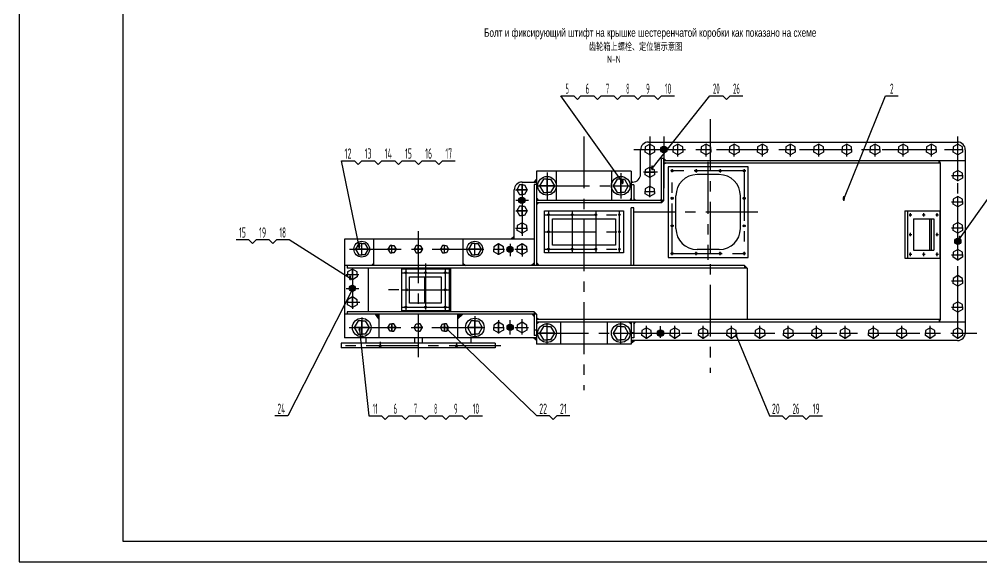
# Model space of a CAD drawing. Header units: millimetres. Extents: x 0 to 8400, y -232 to 5940.
# Drawn here: x 0 to 4648, y 0 to 2618 of the extents above; entities that cross this region are included whole.
import ezdxf
from ezdxf.enums import TextEntityAlignment as Align

# ---------------------------------------------------------------- set-up
doc = ezdxf.new("R2010")
doc.units = ezdxf.units.MM
doc.header["$LTSCALE"] = 200
doc.linetypes.add('G', pattern=[2, 1.25, -0.25, 0.25, -0.25])
for name, color, linetype in [('01', 7, 'Continuous'), ('02', 1, 'Continuous'), ('05', 142, 'G'), ('11', 3, 'Continuous')]:
    doc.layers.add(name, color=color, linetype=linetype)
doc.styles.get("Standard").update_dxf_attribs({"font": 'isocp', "width": 0.707, "bigfont": 'intecad.shx'})

# ---------------------------------------------------------------- blocks, each defined once
blk = doc.blocks.new('*U9')
at = {"layer": '01'}
for p, q in [((0, 13.3), (-23, 0)), ((-23, 0), (-23, -12.1)), ((23, 0), (0, 13.3)), ((23, -12.1), (23, 0)), ((-23, -24.3), (-23, -12.1)), ((0, -37.5), (-23, -24.3)), ((23, -24.3), (0, -37.5)), ((23, -12.1), (23, -24.3))]:
    blk.add_line(p, q, dxfattribs=at)
at = {"layer": '05'}
for p, q in [((0, -39.3), (0, 14.7)), ((-24.9, -12.1), (24.3, -12.1))]:
    blk.add_line(p, q, dxfattribs=at)
blk = doc.blocks.new('*U11')
at = {"layer": '01'}
for p, q in [((0, 36), (-32.5, 17.2)), ((-32.5, 17.2), (-32.5, 0)), ((-32.5, -17.2), (-32.5, 0)), ((32.5, 17.2), (0, 36)), ((32.5, 0), (32.5, 17.2)), ((32.5, 0), (32.5, -17.2)), ((0, -36), (-32.5, -17.2)), ((32.5, -17.2), (0, -36))]:
    blk.add_line(p, q, dxfattribs=at)
at = {"layer": '05'}
for p, q in [((-34.4, 0), (33.8, 0)), ((0, -37.8), (0, 37.4))]:
    blk.add_line(p, q, dxfattribs=at)
blk = doc.blocks.new('*U10')
at = {"layer": '01'}
for p, q in [((0, 19.8), (-18, 9.4)), ((-18, 9.4), (-18, 0)), ((-18, -9.4), (-18, 0)), ((18, 9.4), (0, 19.8)), ((18, 0), (18, 9.4)), ((18, 0), (18, -9.4)), ((0, -19.8), (-18, -9.4)), ((18, -9.4), (0, -19.8))]:
    blk.add_line(p, q, dxfattribs=at)
at = {"layer": '05'}
for p, q in [((-19.9, 0), (19.3, 0)), ((0, -21.6), (0, 21.2))]:
    blk.add_line(p, q, dxfattribs=at)
blk = doc.blocks.new('*U8')
at = {"layer": '01'}
for p, q in [((0, 30.4), (-27.5, 14.5)), ((-27.5, 14.5), (-27.5, 0)), ((-27.5, -14.5), (-27.5, 0)), ((27.5, 14.5), (0, 30.4)), ((27.5, 0), (27.5, 14.5)), ((27.5, 0), (27.5, -14.5)), ((0, -30.4), (-27.5, -14.5)), ((27.5, -14.5), (0, -30.4))]:
    blk.add_line(p, q, dxfattribs=at)
at = {"layer": '05'}
for p, q in [((-29.4, 0), (28.8, 0)), ((0, -32.2), (0, 31.8))]:
    blk.add_line(p, q, dxfattribs=at)
blk = doc.blocks.new('*U55')
at = {"layer": '01'}
for points in [[(25, 292), (25, 5)], [(25, 5), (415, 5)]]:
    blk.add_lwpolyline(points, dxfattribs=at)
at = {"layer": '02'}
for points in [[(0, 297), (0, 0)], [(0, 0), (420, 0)]]:
    blk.add_lwpolyline(points, dxfattribs=at)

msp = doc.modelspace()

# ---------------------------------------------------------------- hatches: boundary and pattern name
at = {"layer": '01'}
h = msp.add_hatch(color=256, dxfattribs=at)
h.paths.add_polyline_path([(3113.0347, 1989.1347), (3098.0347, 1989.1347, 0.414213562), (3113.0347, 1974.1347)])
h.paths.add_polyline_path([(3113.0347, 2004.1347, 0.414213562), (3098.0347, 1989.1347), (3113.0347, 1989.1347)])
h.paths.add_polyline_path([(3113.0347, 2004.1347), (3113.0347, 1989.1347), (3128.0347, 1989.1347, 0.414213562)])
h.paths.add_polyline_path([(3128.0347, 1989.1347), (3113.0347, 1989.1347), (3113.0347, 1974.1347, 0.414213562)])
h = msp.add_hatch(color=256, dxfattribs=at)
h.paths.add_polyline_path([(3113.5347, 1946.1347), (3113.5347, 1936.0962, -0.019252163), (3114.5347, 1936.1347), (3122.7152, 1936.1347)])
h.paths.add_polyline_path([(3123.1472, 1924.1347), (3113.5347, 1924.1347), (3113.5347, 1916.3743)])
for points in [[(4442.0347, 1924.1347), (4448.0335, 1924.1347), (4442.0347, 1936.1347)], [(2498.5347, 1844.3961), (2487.424, 1832.1347), (2498.5347, 1832.1347)], [(2955.5347, 1837.6935), (2955.5347, 1832.1347), (2960.3118, 1832.1347)], [(2390.5347, 1571.6969), (2373.5164, 1556.1347), (2390.5347, 1556.1347)], [(1711.0347, 1439.525), (1701.5877, 1429.1347), (1711.0347, 1429.1347)], [(2143.0347, 1440.6651), (2143.0347, 1429.1347), (2154.5057, 1429.1347)], [(3503.1822, 1429.1347), (3503.1822, 1417.1347), (3514.9539, 1417.1347)], [(1737.0347, 1194.1347), (1720.2691, 1194.1347), (1737.0347, 1171.5673)], [(2117.0347, 1194.1347), (2117.0347, 1169.6985), (2141.6456, 1194.1347)], [(4442.0347, 1156.1347), (4442.0347, 1168.1347), (4448.0335, 1168.1347)], [(2483.1821, 1080.1347), (2498.5347, 1080.1347), (2498.5347, 1068.2647)], [(2970.8873, 1067.1347), (2955.5347, 1067.1347), (2955.5347, 1055.2647)]]:
    msp.add_hatch(color=256, dxfattribs=at).paths.add_polyline_path(points)
h = msp.add_hatch(color=256, dxfattribs=at)
h.paths.add_polyline_path([(2427.318, 1743.6756), (2412.318, 1743.6756, 0.414213562), (2427.318, 1728.6756)])
h.paths.add_polyline_path([(2427.318, 1758.6756, 0.414213562), (2412.318, 1743.6756), (2427.318, 1743.6756)])
h.paths.add_polyline_path([(2427.318, 1758.6756), (2427.318, 1743.6756), (2442.318, 1743.6756, 0.414213562)])
h.paths.add_polyline_path([(2442.318, 1743.6756), (2427.318, 1743.6756), (2427.318, 1728.6756, 0.414213562)])
h = msp.add_hatch(color=256, dxfattribs=at)
h.paths.add_polyline_path([(2507.0567, 1731.1347), (2498.5347, 1731.1347), (2498.5347, 1721.7902)])
h.paths.add_polyline_path([(2498.5347, 1753.5948), (2498.5347, 1743.1347), (2507.3487, 1743.1347)])
h = msp.add_hatch(color=256, dxfattribs=at)
h.paths.add_polyline_path([(2955.5347, 1754.0288), (2948.3329, 1743.1347), (2955.5347, 1743.1347)])
h.paths.add_polyline_path([(2967.5347, 1752.9126), (2967.5347, 1743.1347), (2977.0002, 1743.1347)])
h = msp.add_hatch(color=256, dxfattribs=at)
h.paths.add_polyline_path([(3101.5347, 1743.1347), (3101.5347, 1731.1347), (3113.5347, 1743.1347)])
h.paths.add_polyline_path([(3101.5347, 1751.182), (3095.4701, 1743.1347), (3101.5347, 1743.1347)])
h = msp.add_hatch(color=256, dxfattribs=at)
h.paths.add_polyline_path([(4532.7771, 1546.1347), (4517.7771, 1546.1347, 0.414213562), (4532.7771, 1531.1347)])
h.paths.add_polyline_path([(4532.7771, 1561.1347, 0.414213562), (4517.7771, 1546.1347), (4532.7771, 1546.1347)])
h.paths.add_polyline_path([(4532.7771, 1561.1347), (4532.7771, 1546.1347), (4547.7771, 1546.1347, 0.414213562)])
h.paths.add_polyline_path([(4547.7771, 1546.1347), (4532.7771, 1546.1347), (4532.7771, 1531.1347, 0.414213562)])
h = msp.add_hatch(color=256, dxfattribs=at)
h.paths.add_polyline_path([(2370.5195, 1507.9332), (2355.5195, 1507.9332, 0.414213562), (2370.5195, 1492.9332)])
h.paths.add_polyline_path([(2370.5195, 1522.9332, 0.414213562), (2355.5195, 1507.9332), (2370.5195, 1507.9332)])
h.paths.add_polyline_path([(2370.5195, 1522.9332), (2370.5195, 1507.9332), (2385.5195, 1507.9332, 0.414213562)])
h.paths.add_polyline_path([(2385.5195, 1507.9332), (2370.5195, 1507.9332), (2370.5195, 1492.9332, 0.414213562)])
h = msp.add_hatch(color=256, dxfattribs=at)
h.paths.add_polyline_path([(2486.5347, 1441.4914), (2472.8533, 1429.1347), (2486.5347, 1429.1347)])
h.paths.add_polyline_path([(2498.5347, 1441.4914), (2498.5347, 1429.1347), (2508.8449, 1429.1347)])
h = msp.add_hatch(color=256, dxfattribs=at)
h.paths.add_polyline_path([(1608.5195, 1318.9332), (1593.5195, 1318.9332, 0.414213562), (1608.5195, 1303.9332)])
h.paths.add_polyline_path([(1608.5195, 1333.9332, 0.414213562), (1593.5195, 1318.9332), (1608.5195, 1318.9332)])
h.paths.add_polyline_path([(1608.5195, 1333.9332), (1608.5195, 1318.9332), (1623.5195, 1318.9332, 0.414213562)])
h.paths.add_polyline_path([(1623.5195, 1318.9332), (1608.5195, 1318.9332), (1608.5195, 1303.9332, 0.414213562)])
h = msp.add_hatch(color=256, dxfattribs=at)
h.paths.add_polyline_path([(2486.5347, 1194.1347), (2477.2312, 1194.1347), (2486.5347, 1183.4343)])
h.paths.add_polyline_path([(2486.5347, 1206.1347), (2486.5347, 1194.1347), (2498.5347, 1194.1347)])
h = msp.add_hatch(color=256, dxfattribs=at)
h.paths.add_polyline_path([(2498.5347, 1156.1347), (2498.5347, 1148.5021), (2510.1143, 1156.1347)])
h.paths.add_polyline_path([(2498.5347, 1176.6009), (2498.5347, 1168.1347), (2508.357, 1168.1347)])
h = msp.add_hatch(color=256, dxfattribs=at)
h.paths.add_polyline_path([(2370.7771, 1130.8232), (2355.7771, 1130.8232, 0.414213562), (2370.7771, 1115.8232)])
h.paths.add_polyline_path([(2370.7771, 1145.8232, 0.414213562), (2355.7771, 1130.8232), (2370.7771, 1130.8232)])
h.paths.add_polyline_path([(2370.7771, 1145.8232), (2370.7771, 1130.8232), (2385.7771, 1130.8232, 0.414213562)])
h.paths.add_polyline_path([(2385.7771, 1130.8232), (2370.7771, 1130.8232), (2370.7771, 1115.8232, 0.414213562)])
h = msp.add_hatch(color=256, dxfattribs=at)
h.paths.add_polyline_path([(2955.5347, 1156.1347), (2944.306, 1156.1347), (2955.5347, 1145.9433)])
h.paths.add_polyline_path([(2975.6716, 1156.1347), (2967.5347, 1156.1347), (2967.5347, 1146.2309)])
h = msp.add_hatch(color=256, dxfattribs=at)
h.paths.add_polyline_path([(3096.7771, 1102.9332), (3081.7771, 1102.9332, 0.414213562), (3096.7771, 1087.9332)])
h.paths.add_polyline_path([(3096.7771, 1117.9332, 0.414213562), (3081.7771, 1102.9332), (3096.7771, 1102.9332)])
h.paths.add_polyline_path([(3096.7771, 1117.9332), (3096.7771, 1102.9332), (3111.7771, 1102.9332, 0.414213562)])
h.paths.add_polyline_path([(3111.7771, 1102.9332), (3096.7771, 1102.9332), (3096.7771, 1087.9332, 0.414213562)])

# ---------------------------------------------------------------- linework, layer by layer
for p, q in [((3038.5347, 2025.1347), (4531.0347, 2025.1347)), ((3000.5347, 1870.1347), (3000.5347, 1987.1347)), ((4569.0347, 1987.1347), (4569.0347, 1105.1347)), ((3113.5347, 1946.1347), (3101.5347, 1946.1347)), ((3101.5347, 1731.1347), (3101.5347, 1946.1347)), ((3113.5347, 1946.1347), (3122.7152, 1936.1347)), ((3113.5347, 1743.1347), (3113.5347, 1946.1347)), ((3113.5347, 1924.1347), (4448.0335, 1924.1347)), ((3123.1472, 1924.1347), (3113.5347, 1916.3743)), ((3114.5347, 1936.1347), (4569.0347, 1936.1347)), ((3133.5347, 1906.1347), (3133.5347, 1468.1347)), ((3520.5347, 1906.1347), (3133.5347, 1906.1347)), ((3520.5347, 1468.1347), (3520.5347, 1906.1347)), ((4448.0335, 1924.1347), (4442.0347, 1936.1347)), ((4442.0347, 1924.1347), (4442.0347, 1936.1347)), ((2955.5347, 1885.1347), (2498.5347, 1885.1347)), ((2593.618, 1885.1347), (2593.618, 1743.1347)), ((2860.4513, 1885.1347), (2860.4513, 1743.1347)), ((3380.5347, 1868.1347), (3273.5347, 1868.1347)), ((2428.5347, 1832.1347), (2498.5347, 1832.1347)), ((2486.5347, 1820.1347), (2486.5347, 1429.1347)), ((2498.5347, 1820.1347), (2486.5347, 1820.1347)), ((2487.424, 1832.1347), (2498.5347, 1844.3961)), ((2955.5347, 1837.6935), (2960.3118, 1832.1347)), ((2955.5347, 1832.1347), (2962.5347, 1832.1347)), ((2967.5347, 1819.1347), (2955.5347, 1819.1347)), ((2390.5347, 1556.1347), (2390.5347, 1794.1347)), ((2498.5347, 1753.5948), (2507.3487, 1743.1347)), ((3113.5347, 1743.1347), (2498.5347, 1743.1347)), ((3101.5347, 1731.1347), (2498.5347, 1731.1347)), ((2507.0567, 1731.1347), (2498.5347, 1721.7902)), ((2955.5347, 1754.0288), (2948.3329, 1743.1347)), ((2967.5347, 1752.9126), (2977.0002, 1743.1347)), ((3101.5347, 1751.182), (3095.4701, 1743.1347)), ((3101.5347, 1731.1347), (3113.5347, 1743.1347)), ((3171.5347, 1608.1347), (3171.5347, 1766.1347)), ((3482.5347, 1608.1347), (3482.5347, 1766.1347)), ((2536.5347, 1693.1347), (2917.5347, 1693.1347)), ((2536.5347, 1490.1347), (2536.5347, 1693.1347)), ((2917.5347, 1693.1347), (2917.5347, 1490.1347)), ((2955.5347, 1429.1347), (2955.5347, 1708.1347)), ((2967.5347, 1708.1347), (2955.5347, 1708.1347)), ((2967.5347, 1429.1347), (2967.5347, 1708.1347)), ((4276.3638, 1693.1347), (4446.0222, 1693.1347)), ((2574.5347, 1655.1347), (2879.5347, 1655.1347)), ((2574.5347, 1528.1347), (2574.5347, 1655.1347)), ((2879.5347, 1655.1347), (2879.5347, 1528.1347)), ((4318.4298, 1655.1347), (4416.6373, 1655.1347)), ((2486.5347, 1556.1347), (1571.0347, 1556.1347)), ((1711.0347, 1556.1347), (1711.0347, 1429.1347)), ((2143.0347, 1556.1347), (2143.0347, 1429.1347)), ((2373.5164, 1556.1347), (2390.5347, 1571.6969)), ((2917.5347, 1490.1347), (2536.5347, 1490.1347)), ((2879.5347, 1528.1347), (2574.5347, 1528.1347)), ((3380.5347, 1506.1347), (3273.5347, 1506.1347)), ((4318.4298, 1503.1347), (4416.6373, 1503.1347)), ((2486.5347, 1441.4914), (2472.8533, 1429.1347)), ((2498.5347, 1441.4914), (2508.8449, 1429.1347)), ((3133.5347, 1468.1347), (3520.5347, 1468.1347)), ((4276.3638, 1464.1347), (4446.0222, 1464.1347)), ((3503.1822, 1429.1347), (1571.0347, 1429.1347)), ((1584.0347, 1429.1347), (1584.0347, 1417.1347)), ((3514.9539, 1417.1347), (1584.0347, 1417.1347)), ((1711.0347, 1439.525), (1701.5877, 1429.1347)), ((1847.0347, 1210.1347), (1847.0347, 1413.1347)), ((1847.0347, 1413.1347), (2076.0347, 1413.1347)), ((2076.0347, 1413.1347), (2076.0347, 1210.1347)), ((2143.0347, 1440.6651), (2154.5057, 1429.1347)), ((3503.1822, 1429.1347), (3503.1822, 1417.1347)), ((3503.1822, 1429.1347), (3514.9539, 1417.1347)), ((3514.9539, 1417.1347), (3514.9539, 1168.1347)), ((1885.0347, 1248.1347), (1885.0347, 1375.1347)), ((1885.0347, 1375.1347), (2038.0347, 1375.1347)), ((1957.0347, 1375.1347), (1957.0347, 1248.1347)), ((2038.0347, 1375.1347), (2038.0347, 1248.1347)), ((1833.4201, 1311.6347), (1783.4201, 1311.6347)), ((2076.0347, 1210.1347), (1847.0347, 1210.1347)), ((2038.0347, 1248.1347), (1885.0347, 1248.1347)), ((1584.0347, 1206.1347), (1584.0347, 1194.1347)), ((1737.0347, 1171.5673), (1720.2691, 1194.1347)), ((1737.0347, 1194.1347), (1737.0347, 1080.1347)), ((2117.0347, 1169.6985), (2141.6456, 1194.1347)), ((2117.0347, 1194.1347), (2117.0347, 1080.1347)), ((2477.2312, 1194.1347), (2486.5347, 1183.4343)), ((2486.5347, 1206.1347), (2498.5347, 1194.1347)), ((2508.357, 1168.1347), (2498.5347, 1176.6009)), ((4448.0335, 1168.1347), (2498.5347, 1168.1347)), ((4448.0335, 1168.1347), (4442.0347, 1156.1347)), ((4442.0347, 1168.1347), (4442.0347, 1156.1347)), ((4569.0347, 1156.1347), (2498.5347, 1156.1347)), ((2510.1143, 1156.1347), (2498.5347, 1148.5021)), ((2614.3803, 1156.1347), (2614.3803, 1049.1347)), ((2839.689, 1156.1347), (2839.689, 1049.1347)), ((2955.5347, 1145.9433), (2944.306, 1156.1347)), ((2967.5347, 1146.2309), (2975.6716, 1156.1347)), ((2498.5347, 1080.1347), (1571.0347, 1080.1347)), ((1673.0347, 1080.1347), (1673.0347, 1055.1347)), ((1908.0347, 1080.1347), (1908.0347, 1055.1347)), ((1946.0347, 1080.1347), (1946.0347, 1055.1347)), ((2181.0347, 1080.1347), (2181.0347, 1055.1347)), ((2498.5347, 1068.2647), (2483.1821, 1080.1347)), ((2967.5347, 1105.1347), (2955.5347, 1105.1347)), ((2967.5347, 1080.1347), (2955.5347, 1080.1347)), ((2298.8953, 1055.1347), (1555.174, 1055.1347)), ((1555.174, 1055.1347), (1555.174, 1031.6347)), ((2298.8953, 1031.6347), (1555.174, 1031.6347)), ((2298.8953, 1055.1347), (2298.8953, 1031.6347)), ((4531.0347, 1067.1347), (2955.5347, 1067.1347)), ((2955.5347, 1055.2647), (2970.8873, 1067.1347))]:
    msp.add_line(p, q, dxfattribs=at)
at = {"layer": '01', "color": 7, "linetype": 'Continuous'}
for p, q in [((4448.0335, 1924.1347), (4448.0335, 1168.1347)), ((2498.5347, 1885.1347), (2498.5347, 1429.1347)), ((2955.5347, 1885.1347), (2955.5347, 1743.1347)), ((2967.5347, 1819.1347), (2967.5347, 1743.1347)), ((4276.3638, 1693.1347), (4276.3638, 1464.1347)), ((4289.0449, 1693.1347), (4289.0449, 1464.1347)), ((4446.0222, 1693.1347), (4446.0222, 1464.1347)), ((4318.4298, 1655.1347), (4318.4298, 1503.1347)), ((4396.3475, 1655.1347), (4396.3475, 1503.1347)), ((4403.9562, 1655.1347), (4403.9562, 1503.1347)), ((4416.6373, 1655.1347), (4416.6373, 1503.1347)), ((1571.0347, 1556.1347), (1571.0347, 1080.1347)), ((1685.0347, 1417.1347), (1685.0347, 1206.1347)), ((2081.9282, 1417.1347), (2081.9282, 1206.1347)), ((2498.5347, 1194.1347), (1571.0347, 1194.1347)), ((2486.5347, 1206.1347), (1584.0347, 1206.1347)), ((2486.5347, 1206.1347), (2486.5347, 1092.1347)), ((2498.5347, 1194.1347), (2498.5347, 1049.1347)), ((2498.5347, 1117.1347), (2486.5347, 1117.1347)), ((2955.5347, 1156.1347), (2955.5347, 1049.1347)), ((2967.5347, 1156.1347), (2967.5347, 1080.1347)), ((2498.5347, 1092.1347), (2486.5347, 1092.1347)), ((2955.5347, 1049.1347), (2498.5347, 1049.1347))]:
    msp.add_line(p, q, dxfattribs=at)
at = {"layer": '01'}
for centre, radius in [((3113.0347, 1989.1347), 15), ((2427.318, 1743.6756), 15), ((2556.0347, 1674.6347), 4.5), ((2670.0347, 1674.6347), 4.5), ((2784.0347, 1674.6347), 4.5), ((2898.0347, 1674.6347), 4.5), ((2556.0347, 1591.6347), 4.5), ((2898.0347, 1591.6347), 4.5), ((4532.7771, 1546.1347), 15), ((2370.5195, 1507.9332), 15), ((2556.0347, 1508.6347), 4.5), ((2670.0347, 1508.6347), 4.5), ((2784.0347, 1508.6347), 4.5), ((2898.0347, 1508.6347), 4.5), ((1866.5347, 1394.6347), 4.5), ((1961.5347, 1394.6347), 4.5), ((2056.5347, 1394.6347), 4.5), ((1608.5195, 1318.9332), 15), ((1871.0347, 1311.6347), 4.5), ((2056.5347, 1311.6347), 4.5), ((1866.5347, 1228.6347), 4.5), ((1961.5347, 1228.6347), 4.5), ((2056.5347, 1228.6347), 4.5), ((2370.7771, 1130.8232), 15), ((3096.7771, 1102.9332), 15), ((1742.7847, 1042.1347), 5), ((2111.2847, 1042.1347), 5)]:
    msp.add_circle(centre, radius, dxfattribs=at)
at = {"layer": '01', "color": 7, "linetype": 'Continuous'}
for centre, radius in [((3153.0347, 1886.6347), 5.2038), ((3269.0347, 1886.6347), 5.2038), ((3385.0347, 1886.6347), 5.2038), ((3501.0347, 1886.6347), 5.2038), ((2549.0347, 1814.1347), 45), ((2905.0347, 1814.1347), 45), ((3153.0347, 1753.6347), 5.2038), ((3501.0347, 1753.6347), 5.2038), ((3153.0347, 1620.6347), 5.2038), ((3501.0347, 1620.6347), 5.2038), ((1654.0347, 1508.1347), 38), ((2200.0347, 1508.1347), 38), ((3153.0347, 1487.6347), 5.2038), ((3269.0347, 1487.6347), 5.2038), ((3385.0347, 1487.6347), 5.2038), ((3501.0347, 1487.6347), 5.2038), ((1654.0347, 1130.1347), 45), ((2200.0347, 1130.1347), 45), ((2549.0347, 1103.1347), 45), ((2905.0347, 1103.1347), 45)]:
    msp.add_circle(centre, radius, dxfattribs=at)
at = {"layer": '01'}
for centre, radius, start, end in [((3038.5347, 1987.1347), 38, 90, 180), ((4531.0347, 1987.1347), 38, 0, 90), ((2962.5347, 1870.1347), 38, 270, 0), ((3273.5347, 1766.1347), 102, 90, 180), ((3380.5347, 1766.1347), 102, 0, 90), ((2428.5347, 1794.1347), 38, 90, 180), ((3273.5347, 1608.1347), 102, 180, 270), ((3380.5347, 1608.1347), 102, 270, 0), ((4531.0347, 1105.1347), 38, 270, 0)]:
    msp.add_arc(centre, radius, start, end, dxfattribs=at)
at = {"layer": '01', "color": 7, "linetype": 'Continuous'}
for centre in [(4303.3507, 1673.6347), (4367.5336, 1673.6347), (4431.7164, 1673.6347), (4303.3507, 1578.6347), (4431.7164, 1578.6347), (4303.3507, 1483.6347), (4367.5336, 1483.6347), (4431.7164, 1483.6347)]:
    msp.add_ellipse(centre, major_axis=(0, -3.7987), ratio=0.551995749, dxfattribs=at)
at = {"layer": '02'}
for p, q in [((2913.7523, 1831.3284), (2615.5621, 2248.0685)), ((2615.5621, 2248.0685), (2677.5621, 2248.0685)), ((2677.5621, 2248.0685), (2695.2398, 2230.3909)), ((2695.2398, 2230.3909), (2712.9175, 2248.0685)), ((2712.9175, 2248.0685), (2774.9175, 2248.0685)), ((2774.9175, 2248.0685), (2792.5951, 2230.3909)), ((2792.5951, 2230.3909), (2810.2728, 2248.0685)), ((2810.2728, 2248.0685), (2872.2728, 2248.0685)), ((2872.2728, 2248.0685), (2889.9505, 2230.3909)), ((2889.9505, 2230.3909), (2907.6282, 2248.0685)), ((2907.6282, 2248.0685), (2969.6282, 2248.0685)), ((2969.6282, 2248.0685), (2987.3058, 2230.3909)), ((2987.3058, 2230.3909), (3004.9835, 2248.0685)), ((3004.9835, 2248.0685), (3066.9835, 2248.0685)), ((3056.5347, 1897.9201), (3335.4729, 2248.0685)), ((3066.9835, 2248.0685), (3084.6612, 2230.3909)), ((3084.6612, 2230.3909), (3102.3388, 2248.0685)), ((3102.3388, 2248.0685), (3164.3388, 2248.0685)), ((3335.4729, 2248.0685), (3397.4729, 2248.0685)), ((3397.4729, 2248.0685), (3415.1506, 2230.3909)), ((3415.1506, 2230.3909), (3432.8283, 2248.0685)), ((3432.8283, 2248.0685), (3494.8283, 2248.0685)), ((3981.9975, 1749.9084), (4182.9657, 2248.0685)), ((4182.9657, 2248.0685), (4244.9657, 2248.0685)), ((1641.5801, 1521.8847), (1556.6002, 1934.9502)), ((1556.6002, 1934.9502), (1618.6002, 1934.9502)), ((1618.6002, 1934.9502), (1636.2779, 1917.2725)), ((1636.2779, 1917.2725), (1653.9556, 1934.9502)), ((1653.9556, 1934.9502), (1715.9556, 1934.9502)), ((1715.9556, 1934.9502), (1733.6333, 1917.2725)), ((1733.6333, 1917.2725), (1751.3109, 1934.9502)), ((1751.3109, 1934.9502), (1813.3109, 1934.9502)), ((1813.3109, 1934.9502), (1830.9886, 1917.2725)), ((1830.9886, 1917.2725), (1848.6663, 1934.9502)), ((1848.6663, 1934.9502), (1910.6663, 1934.9502)), ((1910.6663, 1934.9502), (1928.3439, 1917.2725)), ((1928.3439, 1917.2725), (1946.0216, 1934.9502)), ((1946.0216, 1934.9502), (2008.0216, 1934.9502)), ((2008.0216, 1934.9502), (2025.6993, 1917.2725)), ((2025.6993, 1917.2725), (2043.3769, 1934.9502)), ((2043.3769, 1934.9502), (2105.3769, 1934.9502)), ((4541.4243, 1558.3913), (4807.5254, 1934.9502)), ((1108.9875, 1553.845), (1046.9875, 1553.845)), ((1126.6652, 1536.1673), (1108.9875, 1553.845)), ((1144.3429, 1553.845), (1126.6652, 1536.1673)), ((1206.3429, 1553.845), (1144.3429, 1553.845)), ((1224.0206, 1536.1673), (1206.3429, 1553.845)), ((1241.6982, 1553.845), (1224.0206, 1536.1673)), ((1303.6982, 1553.845), (1241.6982, 1553.845)), ((1597.5347, 1367.3492), (1303.6982, 1553.845)), ((1609.0347, 1315.1648), (1296.6914, 703.6207)), ((1643.65, 1119.1875), (1687.9173, 703.6207)), ((2068.6135, 1121.1347), (2499.184, 703.6207)), ((3463.0347, 1090.9887), (3622.9739, 703.6207)), ((1296.6914, 703.6207), (1234.6914, 703.6207)), ((1687.9173, 703.6207), (1749.9173, 703.6207)), ((1749.9173, 703.6207), (1767.595, 685.943)), ((1767.595, 685.943), (1785.2727, 703.6207)), ((1785.2727, 703.6207), (1847.2727, 703.6207)), ((1847.2727, 703.6207), (1864.9503, 685.943)), ((1864.9503, 685.943), (1882.628, 703.6207)), ((1882.628, 703.6207), (1944.628, 703.6207)), ((1944.628, 703.6207), (1962.3057, 685.943)), ((1962.3057, 685.943), (1979.9833, 703.6207)), ((1979.9833, 703.6207), (2041.9833, 703.6207)), ((2041.9833, 703.6207), (2059.661, 685.943)), ((2059.661, 685.943), (2077.3387, 703.6207)), ((2077.3387, 703.6207), (2139.3387, 703.6207)), ((2139.3387, 703.6207), (2157.0164, 685.943)), ((2157.0164, 685.943), (2174.694, 703.6207)), ((2174.694, 703.6207), (2236.694, 703.6207)), ((2561.184, 703.6207), (2499.184, 703.6207)), ((2578.8616, 685.943), (2561.184, 703.6207)), ((2596.5393, 703.6207), (2578.8616, 685.943)), ((2658.5393, 703.6207), (2596.5393, 703.6207)), ((3622.9739, 703.6207), (3684.9739, 703.6207)), ((3684.9739, 703.6207), (3702.6516, 685.943)), ((3702.6516, 685.943), (3720.3293, 703.6207)), ((3720.3293, 703.6207), (3782.3293, 703.6207)), ((3782.3293, 703.6207), (3800.007, 685.943)), ((3800.007, 685.943), (3817.6846, 703.6207)), ((3817.6846, 703.6207), (3879.6846, 703.6207))]:
    msp.add_line(p, q, dxfattribs=at)
at = {"layer": '05'}
for p, q in [((3336.6347, 2136.2884), (3336.6347, 911.8034)), ((2727.0347, 2051.7741), (2727.0347, 828.208)), ((3045.0347, 2051.7741), (3045.0347, 1752.7979)), ((3113.0347, 2051.7741), (3113.0347, 1752.7979)), ((4533.0347, 1076.4144), (4533.0347, 2051.671)), ((3181.0347, 1955.4309), (3181.0347, 2017.2279)), ((3317.0347, 1955.4309), (3317.0347, 2017.2279)), ((3453.0347, 1955.4309), (3453.0347, 2017.2279)), ((3589.0347, 1955.4309), (3589.0347, 2017.2279)), ((3725.0347, 1955.4309), (3725.0347, 2017.2279)), ((3861.0347, 1955.4309), (3861.0347, 2017.2279)), ((3997.0347, 1955.4309), (3997.0347, 2017.2279)), ((4133.0347, 1955.4309), (4133.0347, 2017.2279)), ((4269.0347, 1955.4309), (4269.0347, 2017.2279)), ((4405.0347, 1955.4309), (4405.0347, 2017.2279)), ((2967.9391, 1989.1347), (4559.1347, 1989.1347)), ((3325.9249, 1929.2168), (3325.9249, 1457.1521)), ((2549.0347, 1878.1186), (2549.0347, 1747.5422)), ((2905.0347, 1875.2323), (2905.0347, 1753.2034)), ((3082.8845, 1879.1347), (3014.3902, 1879.1347)), ((3509.3268, 1886.6347), (3144.7425, 1886.6347)), ((3153.0347, 1479.3425), (3153.0347, 1894.9268)), ((3269.0347, 1894.9268), (3269.0347, 1878.3425)), ((3385.0347, 1894.9268), (3385.0347, 1878.3425)), ((3501.0347, 1894.9268), (3501.0347, 1479.3425)), ((4501.5332, 1863.1347), (4559.1347, 1863.1347)), ((2428.0347, 1823.0348), (2428.0347, 1470.8395)), ((2504.0478, 1814.1347), (2949.6681, 1814.1347)), ((2396.6361, 1795.1347), (2453.8263, 1795.1347)), ((2398.2544, 1744.1347), (2458.7948, 1744.1347)), ((3161.3268, 1753.6347), (3144.7425, 1753.6347)), ((3492.7425, 1753.6347), (3509.3268, 1753.6347)), ((4501.5332, 1737.1347), (4559.1347, 1737.1347)), ((2398.6173, 1693.1347), (2453.8263, 1693.1347)), ((3566.3743, 1687.1347), (2968.9429, 1687.1347)), ((4298.0068, 1673.6347), (4310.5727, 1673.6347)), ((4303.3507, 1682.6546), (4303.3507, 1665.2293)), ((4362.1896, 1673.6347), (4374.7555, 1673.6347)), ((4367.5336, 1682.6546), (4367.5336, 1665.2293)), ((4426.3724, 1673.6347), (4438.9384, 1673.6347)), ((4431.7164, 1682.6546), (4431.7164, 1665.2293)), ((1927.0347, 1594.6255), (1927.0347, 987.4013)), ((2397.2965, 1610.1347), (2453.8263, 1610.1347)), ((3161.3268, 1620.6347), (3144.7425, 1620.6347)), ((3492.7425, 1620.6347), (3509.3268, 1620.6347)), ((4303.3507, 1587.6546), (4303.3507, 1570.2293)), ((4431.7164, 1587.6546), (4431.7164, 1570.2293)), ((4501.5332, 1611.1347), (4559.1347, 1611.1347)), ((2315.0347, 1536.3192), (2315.0347, 1481.006)), ((2371.0347, 1534.2762), (2371.0347, 1474.4384)), ((4298.0068, 1578.6347), (4310.5727, 1578.6347)), ((4426.3724, 1578.6347), (4438.9384, 1578.6347)), ((1594.1395, 1508.1347), (2453.8263, 1508.1347)), ((1800.0347, 1488.4624), (1800.0347, 1526.2491)), ((2054.0347, 1488.4624), (2054.0347, 1526.2491)), ((3144.7425, 1487.6347), (3509.3268, 1487.6347)), ((3269.0347, 1479.3425), (3269.0347, 1495.9268)), ((3385.0347, 1479.3425), (3385.0347, 1495.9268)), ((4303.3507, 1492.6546), (4303.3507, 1475.2293)), ((4367.5336, 1492.6546), (4367.5336, 1475.2293)), ((4431.7164, 1492.6546), (4431.7164, 1475.2293)), ((4298.0068, 1483.6347), (4310.5727, 1483.6347)), ((4362.1896, 1483.6347), (4374.7555, 1483.6347)), ((4426.3724, 1483.6347), (4438.9384, 1483.6347)), ((4501.5332, 1481.1347), (4559.1347, 1481.1347)), ((1609.0347, 1410.0878), (1609.0347, 1220.2418)), ((1961.5347, 1439.7547), (1961.5347, 1217.5669)), ((1579.2544, 1386.1347), (1639.7948, 1386.1347)), ((4501.5332, 1355.1347), (4559.1347, 1355.1347)), ((1579.2544, 1319.1347), (1639.7948, 1319.1347)), ((1581.2511, 1252.1347), (1645.2217, 1252.1347)), ((4501.5332, 1229.1347), (4559.1347, 1229.1347)), ((1654.0347, 1178.6732), (1654.0347, 1085.6485)), ((2200.0347, 1185.0759), (2200.0347, 1085.1965)), ((2315.0347, 1165.4661), (2315.0347, 1100.5202)), ((2371.0347, 1096.5832), (2371.0347, 1165.4661)), ((2428.0347, 1096.5832), (2428.0347, 1170.0959)), ((1592.6492, 1130.1347), (2458.7011, 1130.1347)), ((1800.0347, 1110.4624), (1800.0347, 1148.2491)), ((2054.0347, 1110.4624), (2054.0347, 1148.2491)), ((2549.0347, 1049.8219), (2549.0347, 1151.0485)), ((2905.0347, 1047.9863), (2905.0347, 1152.8566)), ((3029.0347, 1076.4144), (3029.0347, 1138.3263)), ((3097.0347, 1080.0505), (3097.0347, 1137.1195)), ((3166.0347, 1076.4144), (3166.0347, 1138.3263)), ((3303.0347, 1076.4144), (3303.0347, 1138.3263)), ((3440.0347, 1076.4144), (3440.0347, 1138.3263)), ((3577.0347, 1076.4144), (3577.0347, 1138.3263)), ((3714.0347, 1076.4144), (3714.0347, 1138.3263)), ((3851.0347, 1076.4144), (3851.0347, 1138.3263)), ((3988.0347, 1076.4144), (3988.0347, 1138.3263)), ((4125.0347, 1076.4144), (4125.0347, 1138.3263)), ((4262.0347, 1076.4144), (4262.0347, 1138.3263)), ((4399.0347, 1076.4144), (4399.0347, 1138.3263)), ((2498.5347, 1103.1347), (4624.1948, 1103.1347)), ((2325.4801, 1042.1347), (1547.0945, 1042.1347)), ((1742.7847, 1061.8126), (1742.7847, 1035.2772)), ((2111.2847, 1052.4199), (2111.2847, 1035.2772))]:
    msp.add_line(p, q, dxfattribs=at)
at = {"layer": '05', "color": 142, "linetype": 'G'}
for p, q in [((2536.5347, 1674.6347), (2917.5347, 1674.6347)), ((2556.0347, 1693.1347), (2556.0347, 1490.1347)), ((2670.0347, 1693.1347), (2670.0347, 1490.1347)), ((2784.0347, 1693.1347), (2784.0347, 1490.1347)), ((2898.0347, 1693.1347), (2898.0347, 1490.1347)), ((2536.5347, 1591.6347), (2917.5347, 1591.6347)), ((2536.5347, 1508.6347), (2917.5347, 1508.6347)), ((1847.0347, 1394.6347), (2076.0347, 1394.6347)), ((1866.5347, 1413.1347), (1866.5347, 1210.1347)), ((2056.5347, 1413.1347), (2056.5347, 1210.1347)), ((1847.0347, 1311.6347), (2076.0347, 1311.6347)), ((1847.0347, 1228.6347), (2076.0347, 1228.6347))]:
    msp.add_line(p, q, dxfattribs=at)

# ---------------------------------------------------------------- block references
for p in [(3045.0347, 2001.2426), (3181.0347, 2001.2426), (3317.0347, 2001.2426), (3453.0347, 2001.2426), (3589.0347, 2001.2426), (3725.0347, 2001.2426), (3861.0347, 2001.2426), (3997.0347, 2001.2426), (4133.0347, 2001.2426), (4269.0347, 2001.2426), (4405.0347, 2001.2426), (4533.0347, 2001.2426), (3045.0347, 1891.2426), (4533.0347, 1875.2426), (3045.0347, 1799.2426), (4533.0347, 1749.2426), (2428.0347, 1622.2426), (4533.0347, 1623.2426), (2315.0347, 1520.2426), (2428.0347, 1520.2426), (4533.0347, 1493.2426), (1609.0347, 1398.2426), (4533.0347, 1367.2426), (1609.0347, 1264.2426), (4533.0347, 1241.2426), (2315.0347, 1142.2426), (2428.0347, 1142.2426), (3029.0347, 1115.2426), (3166.0347, 1115.2426), (3303.0347, 1115.2426), (3440.0347, 1115.2426), (3577.0347, 1115.2426), (3714.0347, 1115.2426), (3851.0347, 1115.2426), (3988.0347, 1115.2426), (4125.0347, 1115.2426), (4262.0347, 1115.2426), (4399.0347, 1115.2426), (4533.0347, 1115.2426)]:
    msp.add_blockref('*U9', p)
at = {"rotation": 90}
for name, p in [('*U9', (2415.9267, 1795.1347)), ('*U11', (2549.0347, 1814.1347)), ('*U9', (2415.9267, 1693.1347)), ('*U8', (1654.0347, 1508.1347)), ('*U8', (2200.0347, 1508.1347)), ('*U10', (1800.0347, 1508.1347)), ('*U10', (1927.0347, 1508.1347)), ('*U10', (2054.0347, 1508.1347)), ('*U11', (1654.0347, 1130.1347)), ('*U11', (2200.0347, 1130.1347)), ('*U11', (2549.0347, 1103.1347))]:
    msp.add_blockref(name, p, dxfattribs=at)
at = {"xscale": -1}
for name, p, rotation in [('*U11', (2905.0347, 1814.1347), 270), ('*U10', (1800.0347, 1130.1347), 90), ('*U10', (1927.0347, 1130.1347), 90), ('*U10', (2054.0347, 1130.1347), 90), ('*U11', (2905.0347, 1103.1347), 270)]:
    msp.add_blockref(name, p, dxfattribs=dict(at, rotation=rotation))
at = {"layer": '01', "xscale": 20, "yscale": 20, "zscale": 20}
msp.add_blockref('*U55', (0, 0), dxfattribs=at)

# ---------------------------------------------------------------- texts
at = {"layer": '01', "insert": (2244.821, 2573.0754), "char_height": 40, "attachment_point": 1}
msp.add_mtext('{\\fArial|b0|i0|c204|p34;\\C3;Болт и фиксирующий штифт на крышке шестеренчатой коробки как показано на схеме}', dxfattribs=at)
at = {"layer": '02', "width": 0.605172}
for p, p2 in [((3050.5347, 1887.9201), (3062.5347, 1887.9201)), ((2907.7523, 1821.3284), (2919.7523, 1821.3284)), ((3975.9975, 1739.9084), (3987.9975, 1739.9084)), ((4535.4243, 1548.3913), (4547.4243, 1548.3913)), ((1635.5801, 1511.8847), (1647.5801, 1511.8847)), ((1591.5347, 1357.3492), (1603.5347, 1357.3492)), ((1603.0347, 1305.1648), (1615.0347, 1305.1648)), ((1637.65, 1109.1875), (1649.65, 1109.1875)), ((2062.6135, 1111.1347), (2074.6135, 1111.1347)), ((3457.0347, 1080.9887), (3469.0347, 1080.9887))]:
    msp.add_text('●', height=20, dxfattribs=at).set_placement(p, p2, align=Align.FIT)
at = {"layer": '11'}
for s, height, width, p, p2 in [('5', 49.4975, 0.527686, (2638.8384, 2258.0685), (2654.2858, 2258.0685)), ('6', 49.4975, 0.600695, (2735.0035, 2258.0685), (2752.8315, 2258.0685)), ('7', 49.4975, 0.514182, (2834.2739, 2258.0685), (2848.2718, 2258.0685)), ('8', 49.4975, 0.514182, (2931.6292, 2258.0685), (2945.6271, 2258.0685)), ('9', 49.4975, 0.579528, (3027.0682, 2258.0685), (3044.8988, 2258.0685)), ('10', 49.49747, 0.606076, (3117.5774, 2258.0685), (3149.1002, 2258.0685)), ('20', 49.49747, 0.523073, (3350.281, 2258.0685), (3382.6649, 2258.0685)), ('26', 49.49747, 0.512143, (3447.3559, 2258.0685), (3480.3007, 2258.0685)), ('2', 49.4975, 0.562593, (4205.4715, 2258.0685), (4222.4598, 2258.0685)), ('12', 49.49747, 0.611465, (1570.8018, 1944.9502), (1604.3987, 1944.9502)), ('13', 49.49747, 0.609833, (1668.4832, 1944.9502), (1701.428, 1944.9502)), ('14', 49.49747, 0.614783, (1764.8136, 1944.9502), (1799.8083, 1944.9502)), ('15', 49.49747, 0.609833, (1863.1939, 1944.9502), (1896.1387, 1944.9502)), ('16', 49.49747, 0.610556, (1960.406, 1944.9502), (1993.6372, 1944.9502)), ('17', 49.49747, 0.606, (2058.6293, 1944.9502), (2090.1246, 1944.9502)), ('15', 49.49747, 0.615135, (1061.3719, 1563.845), (1094.6031, 1563.845)), ('19', 49.49747, 0.612447, (1158.3426, 1563.845), (1192.3432, 1563.845)), ('18', 49.49747, 0.606, (1256.9506, 1563.845), (1288.4458, 1563.845)), ('24', 49.49747, 0.556706, (1247.0914, 713.6207), (1284.2914, 713.6207)), ('11', 49.49747, 0.582235, (1706.6692, 713.6207), (1731.1655, 713.6207)), ('6', 49.4975, 0.600695, (1807.3587, 713.6207), (1825.1867, 713.6207)), ('7', 49.4975, 0.514182, (1906.6291, 713.6207), (1920.627, 713.6207)), ('8', 49.4975, 0.514182, (2003.9844, 713.6207), (2017.9823, 713.6207)), ('9', 49.4975, 0.579528, (2099.4234, 713.6207), (2117.254, 713.6207)), ('10', 49.49747, 0.606076, (2189.9326, 713.6207), (2221.4554, 713.6207)), ('22', 49.49747, 0.573679, (2511.584, 713.6207), (2548.784, 713.6207)), ('21', 49.49747, 0.623098, (2611.3474, 713.6207), (2643.7313, 713.6207)), ('20', 49.49747, 0.600864, (3635.3739, 713.6207), (3672.5739, 713.6207)), ('26', 49.49747, 0.512143, (3734.8569, 713.6207), (3767.8017, 713.6207)), ('19', 49.49747, 0.612447, (3831.6843, 713.6207), (3865.6849, 713.6207))]:
    msp.add_text(s, height=height, dxfattribs=dict(at, width=width)).set_placement(p, p2, align=Align.FIT)
at = {"layer": '11', "color": 3, "linetype": 'Continuous', "insert": (2751.4066, 2500.3949), "char_height": 35, "width": 990.786, "attachment_point": 1}
msp.add_mtext('齿轮箱上螺栓、定位销示意图\\P     N-N', dxfattribs=at)

doc.saveas('drawing.dxf')
